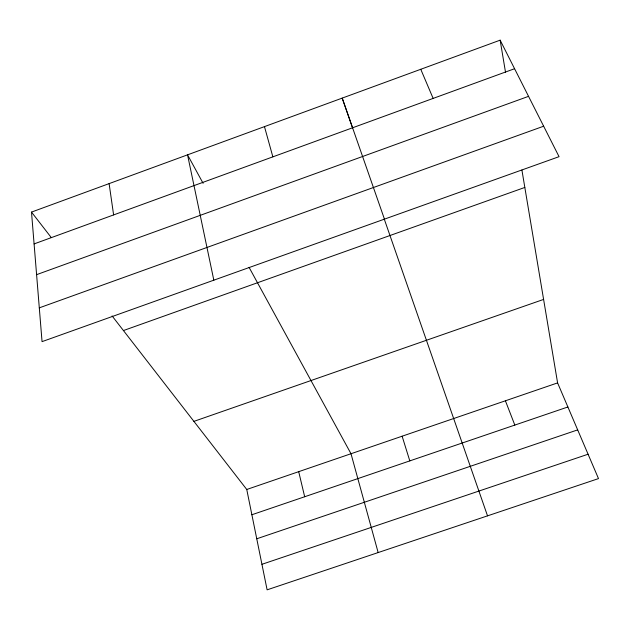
<?xml version="1.0" encoding="UTF-8"?>
<svg xmlns="http://www.w3.org/2000/svg" width="630" height="630" viewBox="0 0 630 630"><rect width="100%" height="100%" fill="white"/><g stroke="black" fill="none" stroke-linecap="round" stroke-linejoin="round"><path stroke-width="0.94" d="M31.5 212.089L500.141 40.163L559.054 156.673L42.052 341.633L31.5 212.089L51.203 237.478M34.091 243.912L514.576 68.717M36.595 274.656L528.546 96.343M39.296 307.849L543.651 126.213M123.433 330.553L524.829 187.441M193.906 421.368L543.603 299.423M112.093 315.937L246.755 489.478L557.597 382.898L521.908 170.029M251.882 514.749L567.882 406.98M256.757 538.784L577.678 429.88M261.938 564.299L588.081 454.222M203.104 183.306L187.543 154.838L213.83 280.177M249.094 267.388L351.005 453.734L378.157 552.565M557.597 382.898L598.5 478.603L267.112 589.837L246.755 489.478M420.761 69.284L433.141 98.414M505.41 400.79L514.82 425.077M384.457 219.138L342.208 98.099L352.524 127.772M487.526 515.852L384.237 219.019M402.121 436.204L409.807 460.892M264.474 126.622L272.861 156.854M298.699 471.665L304.676 496.747M500.141 40.163L505.504 72.182M109.108 183.613L113.613 214.917"/></g></svg>
